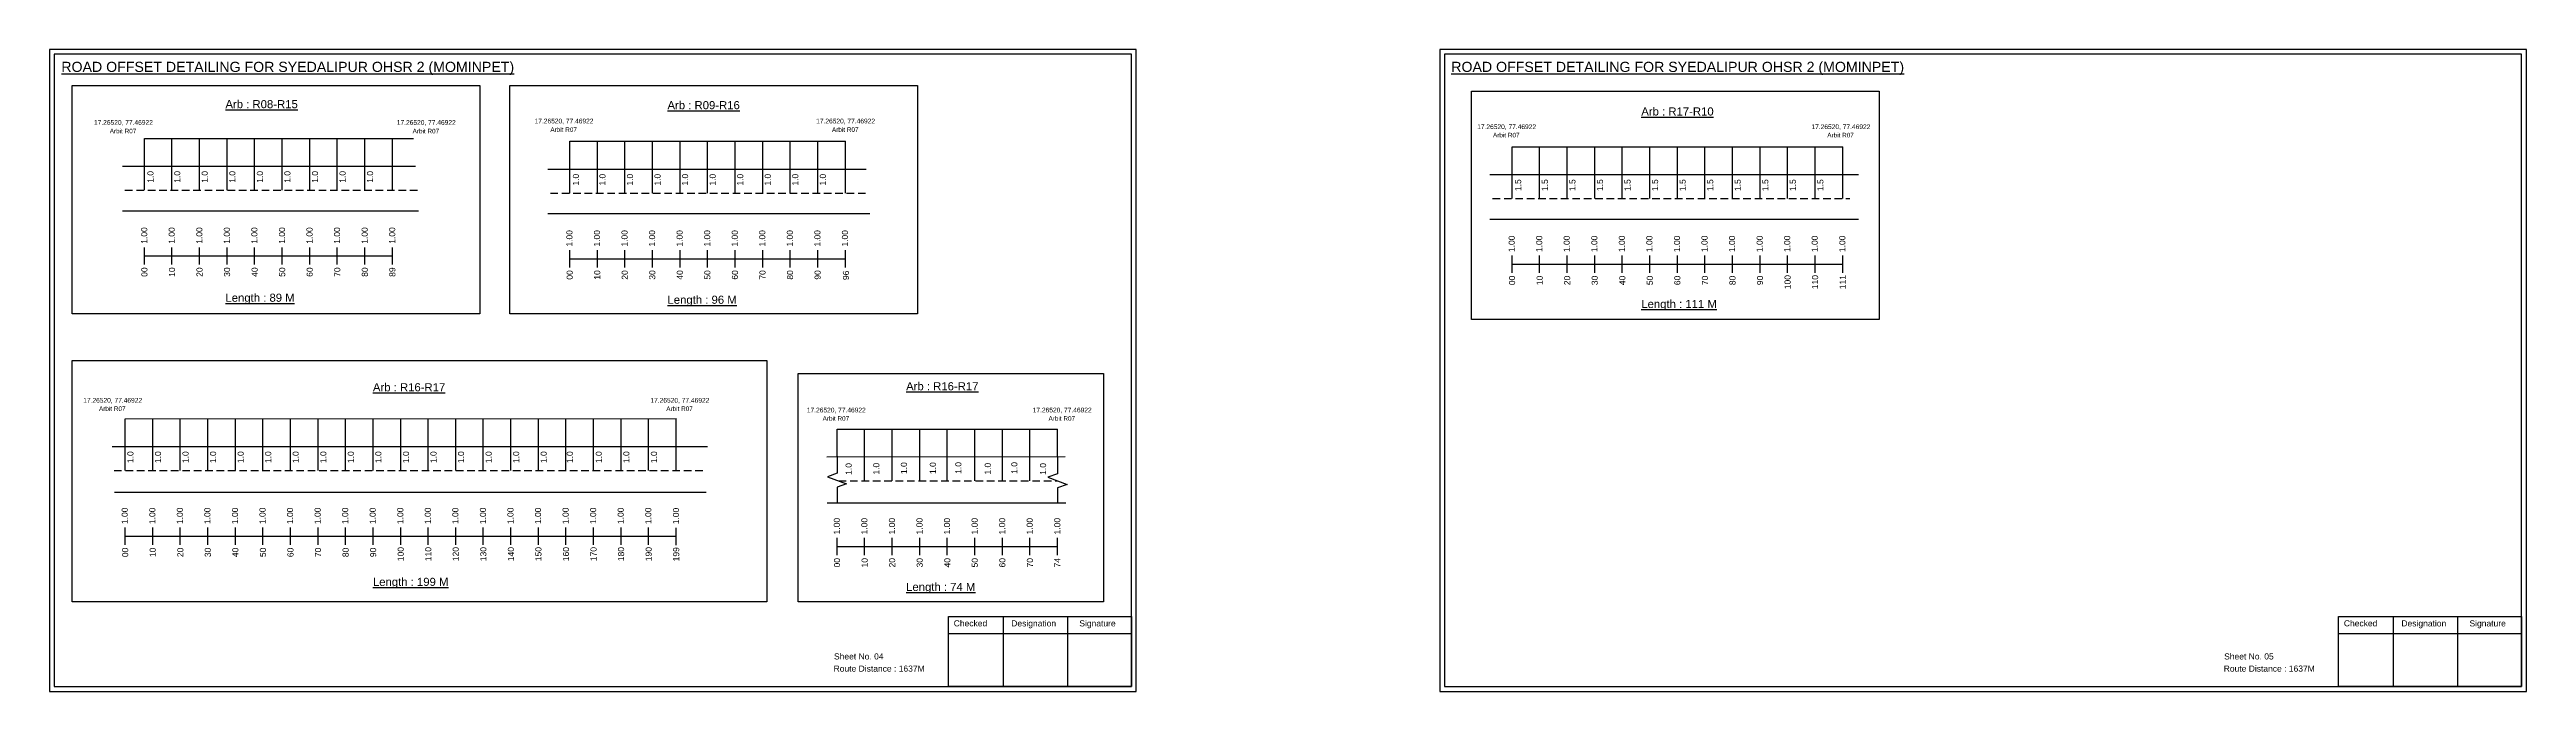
# Model space of a CAD drawing. Header units: inches. Extents: x -117 to 51867, y -12715 to 3423.
# Drawn here: x 38931 to 40154, y -4307 to -3990 of the extents above; entities that cross this region are included whole.
import ezdxf

# ---------------------------------------------------------------- set-up
doc = ezdxf.new("R2010")
doc.units = ezdxf.units.IN
doc.header["$MEASUREMENT"] = 0
doc.linetypes.add('DASHED2', pattern=[0.375, 0.25, -0.125])
doc.layers.add('PDF_Geometry', color=7, linetype='Continuous')
doc.layers.add('PDF_Text', color=5, linetype='Continuous')
doc.styles.add('PDF Arial', font='arial.ttf')
doc.styles.get("Standard").update_dxf_attribs({"font": 'arial.ttf'})

msp = doc.modelspace()

# ---------------------------------------------------------------- linework, layer by layer
at = {"color": 5}
for p, q in [((38978.2, -4034.3), (39111, -4034.3)), ((39188.2, -4035.6), (39324.2, -4035.6)), ((39653.3, -4038.4), (39816.5, -4038.4)), ((38968.7, -4172.6), (39240.7, -4172.4)), ((39320.1, -4177.6), (39428.9, -4177.6))]:
    msp.add_line(p, q, dxfattribs=at)
for p, q in [((38978.2, -4059.8), (38978.2, -4034.3)), ((38991.8, -4059.8), (38991.8, -4034.3)), ((39005.4, -4059.8), (39005.4, -4034.3)), ((39019, -4059.8), (39019, -4034.3)), ((39032.6, -4059.8), (39032.6, -4034.3)), ((39046.2, -4059.8), (39046.2, -4034.3)), ((39059.8, -4059.8), (39059.8, -4034.3)), ((39073.4, -4059.8), (39073.4, -4034.3)), ((39087, -4059.8), (39087, -4034.3)), ((39100.6, -4059.8), (39100.6, -4034.3)), ((39188.2, -4061.2), (39188.2, -4035.6)), ((39201.8, -4061.2), (39201.8, -4035.6)), ((39215.4, -4061.2), (39215.4, -4035.6)), ((39229, -4061.2), (39229, -4035.6)), ((39242.6, -4061.2), (39242.6, -4035.6)), ((39256.2, -4061.2), (39256.2, -4035.6)), ((39269.8, -4061.2), (39269.8, -4035.6)), ((39283.4, -4061.2), (39283.4, -4035.6)), ((39297, -4061.2), (39297, -4035.6)), ((39310.6, -4061.2), (39310.6, -4035.6)), ((39324.2, -4061.2), (39324.2, -4035.6)), ((39653.3, -4063.9), (39653.3, -4038.4)), ((39666.9, -4063.9), (39666.9, -4038.4)), ((39680.5, -4063.9), (39680.5, -4038.4)), ((39694.1, -4063.9), (39694.1, -4038.4)), ((39707.7, -4063.9), (39707.7, -4038.4)), ((39721.3, -4063.9), (39721.3, -4038.4)), ((39734.9, -4063.9), (39734.9, -4038.4)), ((39748.5, -4063.9), (39748.5, -4038.4)), ((39762.1, -4063.9), (39762.1, -4038.4)), ((39775.7, -4063.9), (39775.7, -4038.4)), ((39789.3, -4063.9), (39789.3, -4038.4)), ((39802.9, -4063.9), (39802.9, -4038.4)), ((39816.5, -4063.9), (39816.5, -4038.4)), ((38967.4, -4047.9), (39112.1, -4047.9)), ((39177.3, -4049.3), (39334.4, -4049.3)), ((39642.4, -4052), (39824.3, -4052)), ((39113.5, -4070.1), (38967.4, -4070.1)), ((39336.3, -4071.5), (39177.3, -4071.5)), ((39824.3, -4074.2), (39642.4, -4074.2)), ((38968.7, -4198.1), (38968.7, -4172.6)), ((38982.3, -4198.1), (38982.3, -4172.6)), ((38995.9, -4198.1), (38995.9, -4172.6)), ((39009.5, -4198.1), (39009.5, -4172.6)), ((39023.1, -4198.1), (39023.1, -4172.6)), ((39036.7, -4198.1), (39036.7, -4172.6)), ((39050.3, -4198.1), (39050.3, -4172.6)), ((39063.9, -4198.1), (39063.9, -4172.6)), ((39077.5, -4198.1), (39077.5, -4172.6)), ((39091.1, -4198.1), (39091.1, -4172.6)), ((39104.7, -4198.1), (39104.7, -4172.6)), ((39118.3, -4198.1), (39118.3, -4172.6)), ((39131.9, -4198.1), (39131.9, -4172.6)), ((39145.5, -4198.1), (39145.5, -4172.6)), ((39159.1, -4198.1), (39159.1, -4172.6)), ((39172.7, -4198.1), (39172.7, -4172.6)), ((39186.3, -4198.1), (39186.3, -4172.6)), ((39199.9, -4198.1), (39199.9, -4172.6)), ((39213.5, -4198.1), (39213.5, -4172.6)), ((39227.1, -4198.1), (39227.1, -4172.6)), ((39240.7, -4197.9), (39240.7, -4172.4)), ((39320.1, -4191.3), (39320.1, -4177.6)), ((39333.7, -4203.2), (39333.7, -4177.6)), ((39347.3, -4203.2), (39347.3, -4177.6)), ((39360.9, -4203.2), (39360.9, -4177.6)), ((39374.5, -4203.2), (39374.5, -4177.6)), ((39388.1, -4203.2), (39388.1, -4177.6)), ((39401.7, -4203.2), (39401.7, -4177.6)), ((39415.3, -4203.2), (39415.3, -4177.6)), ((39428.9, -4191.3), (39428.9, -4177.6)), ((38962.3, -4186.2), (39256.1, -4186.2)), ((39315.1, -4191.3), (39432.7, -4191.2)), ((38963.5, -4208.8), (39255.5, -4208.8)), ((39315.3, -4214), (39433.1, -4214))]:
    msp.add_line(p, q)
at = {"linetype": 'DASHED2', "ltscale": 15}
for p, q in [((38968.6, -4059.8), (39113, -4059.8)), ((39178.6, -4061.2), (39334.4, -4061.2)), ((39643.7, -4063.9), (39820.1, -4063.9)), ((38963.2, -4198.1), (39253.8, -4198)), ((39320.9, -4203.2), (39428.9, -4203.2))]:
    msp.add_line(p, q, dxfattribs=at)
at = {"color": 217, "true_color": 0x93278f}
for p, q in [((38978.2, -4096.5), (38978.2, -4088)), ((38978.2, -4092.2), (39100.6, -4092.2)), ((38991.8, -4096.5), (38991.8, -4088)), ((39005.4, -4096.5), (39005.4, -4088)), ((39019, -4096.5), (39019, -4088)), ((39032.6, -4096.5), (39032.6, -4088)), ((39046.2, -4096.5), (39046.2, -4088)), ((39059.8, -4096.5), (39059.8, -4088)), ((39073.4, -4096.5), (39073.4, -4088)), ((39087, -4096.5), (39087, -4088)), ((39100.6, -4096.5), (39100.6, -4088)), ((39188.2, -4097.9), (39188.2, -4089.3)), ((39188.2, -4093.6), (39324.2, -4093.6)), ((39201.8, -4097.9), (39201.8, -4089.3)), ((39215.4, -4097.9), (39215.4, -4089.3)), ((39229, -4097.9), (39229, -4089.3)), ((39242.6, -4097.9), (39242.6, -4089.3)), ((39256.2, -4097.9), (39256.2, -4089.3)), ((39269.8, -4097.9), (39269.8, -4089.3)), ((39283.4, -4097.9), (39283.4, -4089.3)), ((39297, -4097.9), (39297, -4089.3)), ((39310.6, -4097.9), (39310.6, -4089.3)), ((39324.2, -4097.9), (39324.2, -4089.3)), ((39653.3, -4100.6), (39653.3, -4092)), ((39666.9, -4100.6), (39666.9, -4092)), ((39680.5, -4100.6), (39680.5, -4092)), ((39694.1, -4100.6), (39694.1, -4092)), ((39707.7, -4100.6), (39707.7, -4092)), ((39721.3, -4100.6), (39721.3, -4092)), ((39734.9, -4100.6), (39734.9, -4092)), ((39748.5, -4100.6), (39748.5, -4092)), ((39762.1, -4100.6), (39762.1, -4092)), ((39775.7, -4100.6), (39775.7, -4092)), ((39789.3, -4100.6), (39789.3, -4092)), ((39802.9, -4100.6), (39802.9, -4092)), ((39816.5, -4100.6), (39816.5, -4092)), ((39653.3, -4096.3), (39816.5, -4096.3)), ((38968.7, -4234.8), (38968.7, -4226.2)), ((38982.3, -4234.8), (38982.3, -4226.2)), ((38995.9, -4234.8), (38995.9, -4226.2)), ((39009.5, -4234.8), (39009.5, -4226.2)), ((39023.1, -4234.8), (39023.1, -4226.2)), ((39036.7, -4234.8), (39036.7, -4226.2)), ((39050.3, -4234.8), (39050.3, -4226.2)), ((39063.9, -4234.8), (39063.9, -4226.2)), ((39077.5, -4234.8), (39077.5, -4226.2)), ((39091.1, -4234.8), (39091.1, -4226.2)), ((39104.7, -4234.8), (39104.7, -4226.2)), ((39118.3, -4234.8), (39118.3, -4226.2)), ((39131.9, -4234.8), (39131.9, -4226.2)), ((39145.5, -4234.8), (39145.5, -4226.2)), ((39159.1, -4234.8), (39159.1, -4226.2)), ((39172.7, -4234.8), (39172.7, -4226.2)), ((39186.3, -4234.8), (39186.3, -4226.2)), ((39199.9, -4234.8), (39199.9, -4226.2)), ((39213.5, -4234.8), (39213.5, -4226.2)), ((39227.1, -4234.8), (39227.1, -4226.2)), ((39240.7, -4234.9), (39240.7, -4226.3)), ((38968.7, -4230.5), (39240.7, -4230.5)), ((39320.1, -4239.9), (39320.1, -4231.3)), ((39320.1, -4235.6), (39428.9, -4235.6)), ((39333.7, -4239.9), (39333.7, -4231.3)), ((39347.3, -4239.9), (39347.3, -4231.3)), ((39360.9, -4239.9), (39360.9, -4231.3)), ((39374.5, -4239.9), (39374.5, -4231.3)), ((39388.1, -4239.9), (39388.1, -4231.3)), ((39401.7, -4239.9), (39401.7, -4231.3)), ((39415.3, -4239.9), (39415.3, -4231.3)), ((39428.9, -4239.9), (39428.9, -4231.3))]:
    msp.add_line(p, q, dxfattribs=at)
for points in [[(38942.5, -4008.1), (39143.7, -4008.1), (39143.7, -4120.8), (38942.5, -4120.8)], [(39158.6, -4008.1), (39359.8, -4008.1), (39359.8, -4120.8), (39158.6, -4120.8)], [(39633.2, -4010.9), (39834.5, -4010.9), (39834.5, -4123.6), (39633.2, -4123.6)], [(38942.5, -4143.8), (39285.4, -4143.8), (39285.4, -4262.8), (38942.5, -4262.8)], [(39300.9, -4150.2), (39451.7, -4150.2), (39451.7, -4262.8), (39300.9, -4262.8)]]:
    msp.add_lwpolyline(points, close=True)
at = {"linetype": 'Continuous'}
for points in [[(39320.1, -4191), (39320.1, -4199.4), (39315.4, -4201.2), (39324.8, -4204.6), (39320.1, -4206.3), (39320.1, -4213.7)], [(39428.9, -4191.3), (39428.9, -4199.7), (39424.2, -4201.4), (39433.7, -4204.9), (39428.9, -4206.6), (39428.9, -4214)]]:
    msp.add_lwpolyline(points, dxfattribs=at)
at = {"layer": 'PDF_Geometry'}
for points in [[(38931.4, -3990.4), (38931.4, -4307.1), (39467.8, -4307.1), (39467.8, -3990.4)], [(38933.7, -3992.7), (38933.7, -4304.7), (39465.4, -4304.7), (39465.4, -3992.7)], [(39617.6, -3990.4), (39617.6, -4307.1), (40154, -4307.1), (40154, -3990.4)], [(39619.9, -3992.7), (39619.9, -4304.7), (40151.6, -4304.7), (40151.6, -3992.7)]]:
    msp.add_lwpolyline(points, close=True, dxfattribs=at)
at = {"layer": 'PDF_Geometry', "color": 242, "true_color": 0xcc1f26}
for points in [[(39465.4, -4304.7), (39375.1, -4304.7), (39375.1, -4270.1), (39465.4, -4270.1)], [(40151.6, -4304.7), (40061.3, -4304.7), (40061.3, -4270.1), (40151.6, -4270.1)]]:
    msp.add_lwpolyline(points, close=True, dxfattribs=at)
for points in [[(39375.1, -4278.5), (39465.4, -4278.5)], [(39402.1, -4270.1), (39402.1, -4304.7)], [(39433.8, -4270.1), (39433.8, -4304.7)], [(40061.3, -4278.5), (40151.6, -4278.5)], [(40088.3, -4270.1), (40088.3, -4304.7)], [(40120, -4270.1), (40120, -4304.7)]]:
    msp.add_lwpolyline(points, dxfattribs=at)

# ---------------------------------------------------------------- texts
at = {"color": 242, "true_color": 0xcd2027}
for s, height, p in [('%%UROAD OFFSET DETAILING FOR SYEDALIPUR OHSR 2 (MOMINPET)', 5, (38937.2, -4001.4)), ('%%UROAD OFFSET DETAILING FOR SYEDALIPUR OHSR 2 (MOMINPET)', 5, (39623.3, -4001.4)), ('%%UArb : R08-R15', 4, (39018.2, -4019.3)), ('%%UArb : R09-R16', 4, (39236.4, -4019.8)), ('%%UArb : R17-R10', 4, (39717.1, -4022.9)), ('%%ULength : 89 M', 4, (39018.2, -4114.8)), ('%%ULength : 96 M', 4, (39236.4, -4115.8)), ('%%ULength : 111 M', 4, (39717.1, -4117.9)), ('%%UArb : R16-R17', 4, (39091, -4159)), ('%%UArb : R16-R17', 4, (39354.2, -4158.5)), ('%%ULength : 199 M', 4, (39091, -4255)), ('%%ULength : 74 M', 4, (39354.2, -4257.5))]:
    msp.add_text(s, height=height, dxfattribs=at).set_placement(p)
at = {"color": 5}
for s, height, p in [('17.26520, 77.46922', 2.34, (38953.3, -4027.5)), ('Arbit R07', 2.25, (38961.1, -4031.7)), ('17.26520, 77.46922', 2.34, (39102.8, -4027.5)), ('Arbit R07', 2.25, (39110.6, -4031.7)), ('17.26520, 77.46922', 2.34, (39170.8, -4026.8)), ('Arbit R07', 2.25, (39178.6, -4031)), ('17.26520, 77.46922', 2.34, (39309.8, -4026.8)), ('Arbit R07', 2.25, (39317.6, -4031)), ('17.26520, 77.46922', 2.34, (39636.1, -4029.6)), ('Arbit R07', 2.25, (39643.9, -4033.7)), ('17.26520, 77.46922', 2.34, (39801.1, -4029.6)), ('Arbit R07', 2.25, (39808.9, -4033.7)), ('17.26520, 77.46922', 2.34, (38948, -4164.6)), ('Arbit R07', 2.25, (38955.8, -4168.7)), ('17.26520, 77.46922', 2.34, (39228, -4164.6)), ('Arbit R07', 2.25, (39235.8, -4168.7)), ('17.26520, 77.46922', 2.34, (39305.2, -4169.4)), ('17.26520, 77.46922', 2.34, (39416.7, -4169.4)), ('Arbit R07', 2.25, (39313, -4173.5)), ('Arbit R07', 2.25, (39424.5, -4173.5))]:
    msp.add_text(s, height=height, dxfattribs=at).set_placement(p)
for s, p in [('1.0', (38982.7, -4056.1)), ('1.0', (38995.9, -4056.1)), ('1.0', (39009.5, -4056.1)), ('1.0', (39023.1, -4056.1)), ('1.0', (39036.7, -4056.1)), ('1.0', (39050.3, -4056.1)), ('1.0', (39063.9, -4056.1)), ('1.0', (39077.5, -4056.1)), ('1.0', (39091.1, -4056.1)), ('1.0', (39192.7, -4057.5)), ('1.0', (39205.8, -4057.5)), ('1.0', (39219.4, -4057.5)), ('1.0', (39233, -4057.5)), ('1.0', (39246.6, -4057.5)), ('1.0', (39260.2, -4057.5)), ('1.0', (39273.8, -4057.5)), ('1.0', (39287.4, -4057.5)), ('1.0', (39301, -4057.5)), ('1.0', (39314.6, -4057.5)), ('1.5', (39657.8, -4060.2)), ('1.5', (39671, -4060.2)), ('1.5', (39684.6, -4060.2)), ('1.5', (39698.2, -4060.2)), ('1.5', (39711.8, -4060.2)), ('1.5', (39725.4, -4060.2)), ('1.5', (39739, -4060.2)), ('1.5', (39752.6, -4060.2)), ('1.5', (39766.2, -4060.2)), ('1.5', (39779.8, -4060.2)), ('1.5', (39793.4, -4060.2)), ('1.5', (39807, -4060.2)), ('1.0', (38972.8, -4194.4)), ('1.0', (38986.4, -4194.4)), ('1.0', (39000, -4194.4)), ('1.0', (39013.6, -4194.4)), ('1.0', (39027.2, -4194.4)), ('1.0', (39040.8, -4194.4)), ('1.0', (39054.4, -4194.4)), ('1.0', (39068, -4194.4)), ('1.0', (39081.6, -4194.4)), ('1.0', (39095.2, -4194.4)), ('1.0', (39108.8, -4194.4)), ('1.0', (39122.4, -4194.4)), ('1.0', (39136, -4194.4)), ('1.0', (39149.6, -4194.4)), ('1.0', (39163.2, -4194.4)), ('1.0', (39176.8, -4194.4)), ('1.0', (39189.7, -4194.4)), ('1.0', (39204, -4194.4)), ('1.0', (39217.6, -4194.4)), ('1.0', (39231.2, -4194.4)), ('1.0', (39327.3, -4200.2)), ('1.0', (39341, -4200.1)), ('1.0', (39354.6, -4199.8)), ('1.0', (39368.9, -4199.8)), ('1.0', (39381.5, -4199.7)), ('1.0', (39396, -4200.1)), ('1.0', (39409.1, -4199.7)), ('1.0', (39423.3, -4200.2))]:
    msp.add_text(s, height=3, rotation=90).set_placement(p)
at = {"color": 217, "true_color": 0x93278f}
for s, p in [('1.00', (38979.6, -4086.2)), ('1.00', (38993.2, -4086.2)), ('1.00', (39006.8, -4086.2)), ('1.00', (39020.4, -4086.2)), ('1.00', (39034, -4086.2)), ('1.00', (39047.6, -4086.2)), ('1.00', (39061.2, -4086.2)), ('1.00', (39074.8, -4086.2)), ('1.00', (39088.4, -4086.2)), ('1.00', (39102, -4086.2)), ('1.00', (39189.5, -4087.6)), ('1.00', (39203.1, -4087.6)), ('1.00', (39216.7, -4087.6)), ('1.00', (39230.3, -4087.6)), ('1.00', (39243.9, -4087.6)), ('1.00', (39257.5, -4087.6)), ('1.00', (39271.1, -4087.6)), ('1.00', (39284.7, -4087.6)), ('1.00', (39298.3, -4087.6)), ('1.00', (39311.9, -4087.6)), ('1.00', (39325.5, -4087.6)), ('1.00', (39654.6, -4090.3)), ('1.00', (39668.2, -4090.3)), ('1.00', (39681.8, -4090.3)), ('1.00', (39695.4, -4090.3)), ('1.00', (39709, -4090.3)), ('1.00', (39722.6, -4090.3)), ('1.00', (39736.2, -4090.3)), ('1.00', (39749.8, -4090.3)), ('1.00', (39763.4, -4090.3)), ('1.00', (39777, -4090.3)), ('1.00', (39790.6, -4090.3)), ('1.00', (39804.2, -4090.3)), ('1.00', (39817.8, -4090.3)), ('00', (38979.7, -4102.5)), ('10', (38993.3, -4102.5)), ('20', (39006.9, -4102.5)), ('30', (39020.5, -4102.5)), ('40', (39034.1, -4102.5)), ('50', (39047.7, -4102.5)), ('60', (39061.3, -4102.5)), ('70', (39074.9, -4102.5)), ('80', (39088.5, -4102.5)), ('89', (39102.1, -4102.5)), ('00', (39189.6, -4103.9)), ('10', (39203.2, -4103.9)), ('20', (39216.8, -4103.9)), ('30', (39230.4, -4103.9)), ('40', (39244, -4103.9)), ('50', (39257.6, -4103.9)), ('60', (39271.2, -4103.9)), ('70', (39284.8, -4103.9)), ('80', (39298.4, -4103.9)), ('90', (39312, -4103.9)), ('96', (39326, -4104.1)), ('00', (39654.8, -4106.6)), ('10', (39668.4, -4106.6)), ('20', (39682, -4106.6)), ('30', (39695.6, -4106.6)), ('40', (39709.2, -4106.6)), ('50', (39722.8, -4106.6)), ('60', (39736.4, -4106.6)), ('70', (39750, -4106.6)), ('80', (39763.6, -4106.6)), ('90', (39777.2, -4106.6)), ('100', (39790.8, -4108.6)), ('110', (39804.4, -4108.6)), ('111', (39818, -4108.6)), ('1.00', (38970, -4224.5)), ('1.00', (38983.6, -4224.5)), ('1.00', (38997.2, -4224.5)), ('1.00', (39010.8, -4224.5)), ('1.00', (39024.4, -4224.5)), ('1.00', (39038, -4224.5)), ('1.00', (39051.6, -4224.5)), ('1.00', (39065.2, -4224.5)), ('1.00', (39078.8, -4224.5)), ('1.00', (39092.4, -4224.5)), ('1.00', (39106, -4224.5)), ('1.00', (39119.6, -4224.5)), ('1.00', (39133.2, -4224.5)), ('1.00', (39146.8, -4224.5)), ('1.00', (39160.4, -4224.5)), ('1.00', (39174, -4224.5)), ('1.00', (39187.6, -4224.5)), ('1.00', (39201.2, -4224.5)), ('1.00', (39214.8, -4224.5)), ('1.00', (39228.4, -4224.5)), ('1.00', (39242.1, -4224.6)), ('1.00', (39321.5, -4229.6)), ('1.00', (39335.1, -4229.6)), ('1.00', (39348.7, -4229.6)), ('1.00', (39362.3, -4229.6)), ('1.00', (39375.9, -4229.6)), ('1.00', (39389.5, -4229.6)), ('1.00', (39403.1, -4229.6)), ('1.00', (39416.7, -4229.6)), ('1.00', (39430.3, -4229.6)), ('00', (38970.2, -4240.8)), ('10', (38983.8, -4240.8)), ('20', (38997.4, -4240.8)), ('30', (39011, -4240.8)), ('40', (39024.6, -4240.8)), ('50', (39038.2, -4240.8)), ('60', (39051.8, -4240.8)), ('70', (39065.4, -4240.8)), ('80', (39079, -4240.8)), ('90', (39092.6, -4240.8)), ('100', (39106.2, -4242.8)), ('110', (39119.8, -4242.8)), ('120', (39133.4, -4242.8)), ('130', (39147, -4242.8)), ('140', (39160.6, -4242.8)), ('150', (39174.2, -4242.8)), ('160', (39187.8, -4242.8)), ('170', (39201.4, -4242.8)), ('180', (39215, -4242.8)), ('190', (39228.6, -4242.8)), ('199', (39242.2, -4242.9)), ('00', (39321.6, -4245.9)), ('10', (39335.2, -4245.9)), ('20', (39348.8, -4245.9)), ('30', (39362.4, -4245.9)), ('40', (39376, -4245.9)), ('50', (39389.6, -4245.9)), ('60', (39403.2, -4245.9)), ('70', (39416.8, -4245.9)), ('74', (39430.4, -4245.9))]:
    msp.add_text(s, height=3, rotation=90, dxfattribs=at).set_placement(p)
for s, p in [('Sheet No. 04', (39318.6, -4291.3)), ('Sheet No. 05', (40004.8, -4291.3)), ('Route Distance : 1637M', (39318.4, -4297.3)), ('Route Distance : 1637M', (40004.6, -4297.3))]:
    msp.add_text(s, height=3).set_placement(p)
at = {"layer": 'PDF_Text', "color": 7, "attachment_point": 7, "style": 'PDF Arial'}
for s, insert, char_height in [('Checked', (39377.7, -4275), 3), ('Designation', (39406.1, -4275.9), 3.001), ('Signature', (39439.7, -4275.9), 3), ('Checked', (40063.9, -4275), 3), ('Designation', (40092.3, -4275.9), 3.001), ('Signature', (40125.9, -4275.9), 3)]:
    msp.add_mtext(s, dxfattribs=dict(at, insert=insert, char_height=char_height))

doc.saveas('drawing.dxf')
